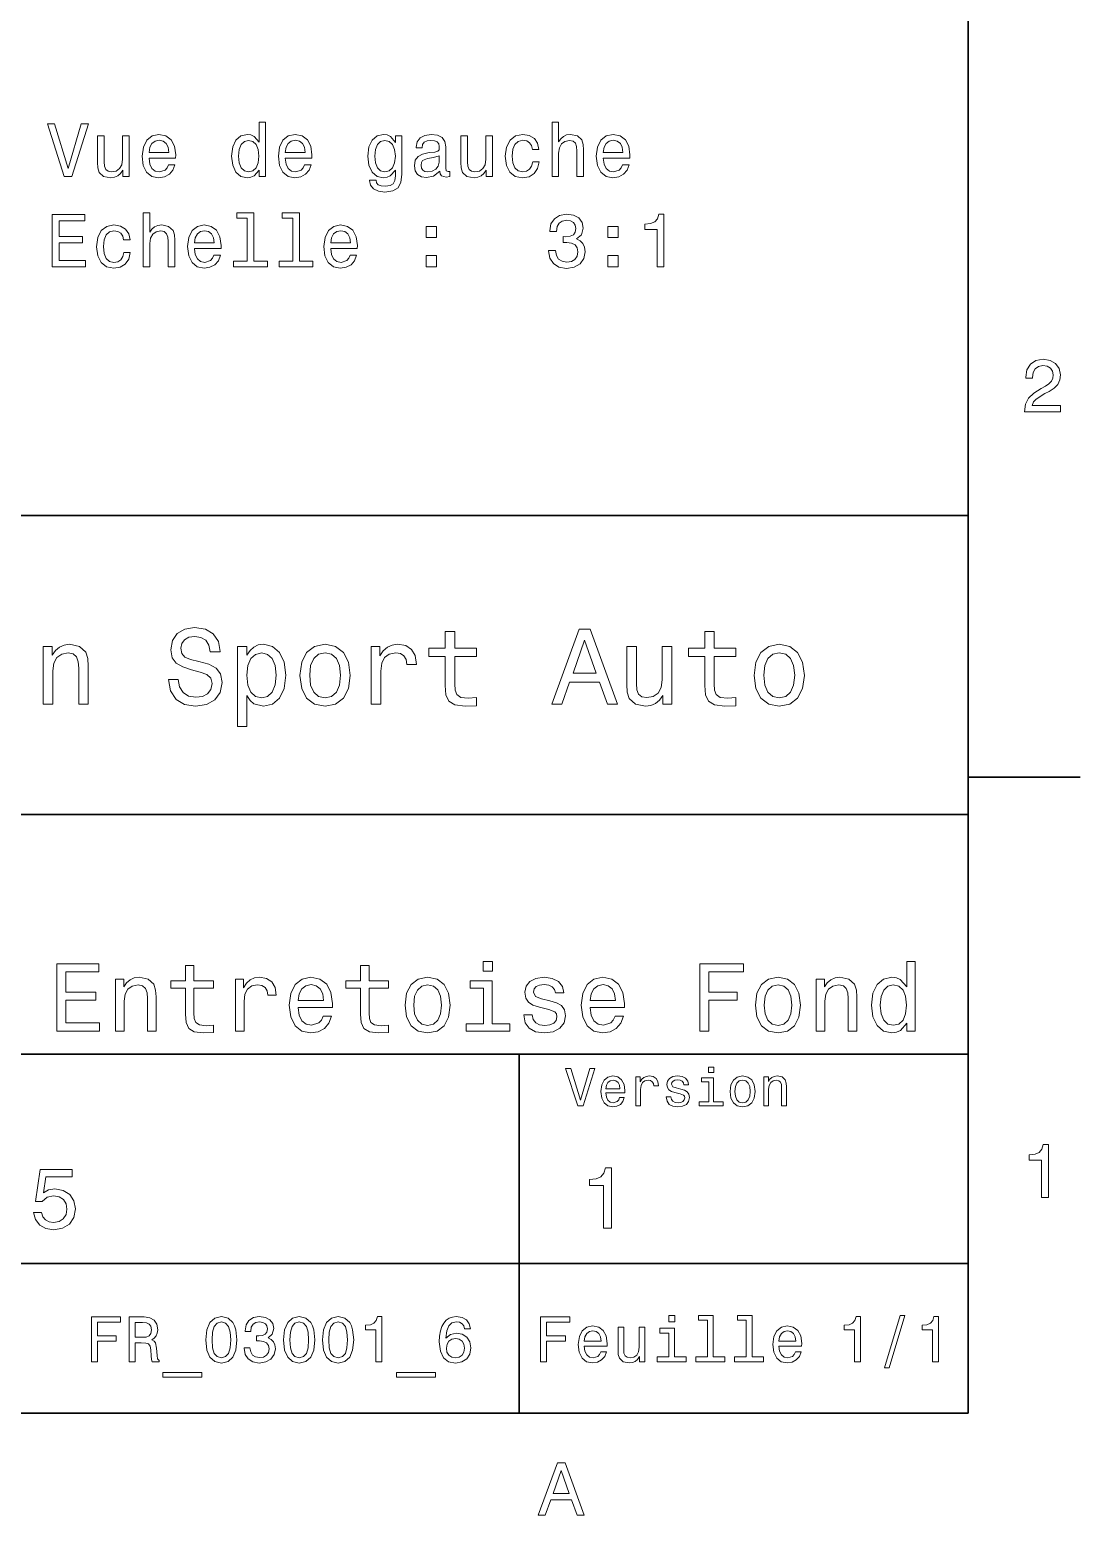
# Model space of a CAD drawing. Extents: x 0 to 297, y 0 to 210.
# Drawn here: x 224.3 to 294.5, y 3.2 to 102.5 of the extents above; entities that cross this region are included whole.
import ezdxf

# ---------------------------------------------------------------- set-up
doc = ezdxf.new("R2010")
doc.units = 0

msp = doc.modelspace()

# ---------------------------------------------------------------- linework, layer by layer
at = {"color": 7, "lineweight": 35}
for p, q in [((287, 10), (287, 200)), ((97, 70), (287, 70)), ((287, 70), (287, 10)), ((162, 50), (287, 50)), ((162, 34), (287, 34)), ((257, 10), (257, 34)), ((162, 20), (287, 20)), ((10, 10), (287, 10)), ((97, 10), (287, 10))]:
    msp.add_line(p, q, dxfattribs=at)
at = {"color": 7, "lineweight": 35, "ltscale": 0.1875}
msp.add_line((287, 52.5), (294.5, 52.5), dxfattribs=at)
at = {"color": 7, "lineweight": 13}
for points in [[(227.712128, 96.168304), (226.834595, 93.187759), (225.93187, 96.168304), (225.452759, 96.168304), (226.582443, 92.663261), (227.086761, 92.663261), (228.191223, 96.168304)], [(230.914566, 95.371475), (230.470764, 95.371475), (230.470764, 93.808075), (230.420334, 93.444962), (230.274078, 93.182716), (230.047134, 93.021332), (229.749588, 92.970901), (229.512558, 93.011246), (229.361252, 93.132278), (229.275528, 93.33905), (229.255356, 93.631561), (229.255356, 95.371475), (228.811554, 95.371475), (228.811554, 93.591217), (228.826675, 93.233147), (228.922501, 92.935593), (229.215012, 92.663261), (229.684021, 92.567444), (229.936188, 92.602745), (230.153046, 92.69352), (230.339645, 92.849861), (230.490936, 93.076805), (230.490936, 92.663261), (230.914566, 92.663261)], [(232.251022, 93.888763), (234.026245, 93.888763), (234.031281, 94.095535), (233.950592, 94.675507), (233.728699, 95.10923), (233.375671, 95.371475), (232.906647, 95.467293), (232.447708, 95.366432), (232.094681, 95.084007), (231.867737, 94.625076), (231.787048, 94.01989), (231.862701, 93.399574), (232.089645, 92.945679), (232.437622, 92.663261), (232.89151, 92.567444), (233.284882, 92.633003), (233.607651, 92.804474), (233.844681, 93.076805), (233.98085, 93.439919), (233.542099, 93.439919), (233.451309, 93.23819), (233.32019, 93.086891), (232.946991, 92.965858), (232.659531, 93.021332), (232.442673, 93.197845), (232.301453, 93.485306), (232.251022, 93.873634)], [(239.599014, 93.081848), (239.599014, 92.663261), (240.042816, 92.663261), (240.042816, 96.284302), (239.60405, 96.284302), (239.60405, 94.957932), (239.266159, 95.341217), (239.059387, 95.431992), (238.822357, 95.467293), (238.393677, 95.366432), (238.060822, 95.084007), (237.843964, 94.630119), (237.768326, 94.01989), (237.843964, 93.40966), (238.060822, 92.950722), (238.393677, 92.663261), (238.822357, 92.567444), (239.059387, 92.602745), (239.271194, 92.69352)], [(241.3591, 93.888763), (243.134308, 93.888763), (243.139359, 94.095535), (243.05867, 94.675507), (242.836761, 95.10923), (242.483734, 95.371475), (242.014709, 95.467293), (241.555786, 95.366432), (241.202759, 95.084007), (240.975815, 94.625076), (240.895126, 94.01989), (240.970764, 93.399574), (241.197708, 92.945679), (241.5457, 92.663261), (241.999588, 92.567444), (242.39296, 92.633003), (242.715729, 92.804474), (242.952759, 93.076805), (243.088928, 93.439919), (242.650162, 93.439919), (242.559387, 93.23819), (242.428253, 93.086891), (242.055069, 92.965858), (241.767593, 93.021332), (241.550735, 93.197845), (241.409531, 93.485306), (241.3591, 93.873634)], [(249.150879, 92.784302), (249.150879, 95.371475), (248.727249, 95.371475), (248.727249, 94.932716), (248.379272, 95.331131), (248.16745, 95.431992), (247.93042, 95.467293), (247.501755, 95.366432), (247.1689, 95.084007), (246.952042, 94.630119), (246.876389, 94.01989), (246.952042, 93.404617), (247.1689, 92.950722), (247.501755, 92.663261), (247.93042, 92.567444), (248.172501, 92.602745), (248.374222, 92.69352), (248.727249, 93.076805), (248.727249, 92.69352), (248.686905, 92.39093), (248.575958, 92.174065), (248.364136, 92.047989), (248.046417, 92.002602), (247.769043, 92.03286), (247.572357, 92.108505), (247.45636, 92.239632), (247.421051, 92.416145), (246.992386, 92.416145), (246.992386, 92.395973), (247.057953, 92.073204), (247.259674, 91.831131), (247.582443, 91.674789), (248.02121, 91.619316), (248.5457, 91.694962), (248.893677, 91.906776), (249.090363, 92.274933)], [(251.687622, 93.016289), (251.687622, 93.00116), (251.712845, 92.829689), (251.788498, 92.708649), (252.106216, 92.612831), (252.353333, 92.653175), (252.353333, 92.996117), (252.247421, 92.980988), (252.106216, 93.046547), (252.080994, 93.248276), (252.080994, 94.650291), (252.020477, 95.008362), (251.843964, 95.260521), (251.536331, 95.411819), (251.102615, 95.467293), (250.678986, 95.406776), (250.366302, 95.235306), (250.169617, 94.968018), (250.10405, 94.61499), (250.10405, 94.584732), (250.502472, 94.584732), (250.537766, 94.796547), (250.648727, 94.947845), (250.830276, 95.03862), (251.087479, 95.073921), (251.334595, 95.048706), (251.511108, 94.973061), (251.61702, 94.841934), (251.652328, 94.660378), (251.632156, 94.448563), (251.551453, 94.342659), (251.349731, 94.292221), (250.971497, 94.251877), (250.537766, 94.161102), (250.230133, 93.999718), (250.048584, 93.747559), (249.993103, 93.374359), (250.043533, 93.041504), (250.199875, 92.794388), (250.452042, 92.638046), (250.800018, 92.582573), (251.269043, 92.688477)], [(255.202759, 95.371475), (254.758957, 95.371475), (254.758957, 93.808075), (254.708527, 93.444962), (254.562271, 93.182716), (254.335327, 93.021332), (254.037766, 92.970901), (253.800735, 93.011246), (253.649445, 93.132278), (253.563705, 93.33905), (253.543533, 93.631561), (253.543533, 95.371475), (253.099731, 95.371475), (253.099731, 93.591217), (253.114868, 93.233147), (253.210678, 92.935593), (253.503189, 92.663261), (253.972214, 92.567444), (254.224365, 92.602745), (254.441223, 92.69352), (254.627823, 92.849861), (254.779129, 93.076805), (254.779129, 92.663261), (255.202759, 92.663261)], [(257.875671, 94.473778), (258.314423, 94.473778), (258.223633, 94.877235), (258.006775, 95.194962), (257.668884, 95.391647), (257.230133, 95.467293), (256.745972, 95.366432), (256.377838, 95.084007), (256.145844, 94.625076), (256.065155, 94.009804), (256.140808, 93.399574), (256.367737, 92.945679), (256.7258, 92.663261), (257.214996, 92.567444), (257.648712, 92.643089), (257.986633, 92.854904), (258.218597, 93.187759), (258.319458, 93.631561), (257.895844, 93.631561), (257.82019, 93.349144), (257.678986, 93.137321), (257.477264, 93.006203), (257.230133, 92.965858), (256.922485, 93.031418), (256.700592, 93.233147), (256.564423, 93.560959), (256.519043, 94.024933), (256.564423, 94.478821), (256.705627, 94.806633), (256.932587, 95.008362), (257.230133, 95.078964), (257.492371, 95.033577), (257.689056, 94.917587), (257.82019, 94.725945)], [(259.18689, 92.663261), (259.630707, 92.663261), (259.630707, 94.226662), (259.676086, 94.584732), (259.822357, 94.846977), (260.049286, 95.008362), (260.351898, 95.068878), (260.593964, 95.018448), (260.74527, 94.882278), (260.820923, 94.655334), (260.84613, 94.352745), (260.84613, 92.663261), (261.289917, 92.663261), (261.289917, 94.44352), (261.269745, 94.80159), (261.178986, 95.099144), (260.881439, 95.371475), (260.41745, 95.467293), (260.165283, 95.431992), (259.948425, 95.336174), (259.766876, 95.184875), (259.630707, 94.978104), (259.630707, 96.284302), (259.18689, 96.284302)], [(262.611267, 93.888763), (264.386475, 93.888763), (264.39151, 94.095535), (264.310822, 94.675507), (264.088928, 95.10923), (263.735901, 95.371475), (263.266876, 95.467293), (262.807953, 95.366432), (262.454926, 95.084007), (262.227966, 94.625076), (262.147278, 94.01989), (262.222931, 93.399574), (262.44986, 92.945679), (262.797852, 92.663261), (263.25174, 92.567444), (263.645111, 92.633003), (263.967896, 92.804474), (264.204926, 93.076805), (264.341095, 93.439919), (263.902313, 93.439919), (263.811554, 93.23819), (263.68042, 93.086891), (263.30722, 92.965858), (263.019745, 93.021332), (262.802887, 93.197845), (262.661682, 93.485306), (262.611267, 93.873634)], [(232.251022, 94.261963), (232.306503, 94.609947), (232.442673, 94.867149), (232.649445, 95.023491), (232.921783, 95.078964), (233.189072, 95.023491), (233.395844, 94.867149), (233.521927, 94.609947), (233.567307, 94.261963)], [(238.897995, 95.068878), (239.190506, 94.998276), (239.412415, 94.80159), (239.543533, 94.473778), (239.593964, 94.01989), (239.543533, 93.560959), (239.412415, 93.233147), (239.190506, 93.031418), (238.897995, 92.965858), (238.620621, 93.031418), (238.408813, 93.233147), (238.267593, 93.566002), (238.222214, 94.01989), (238.267593, 94.468735), (238.408813, 94.796547), (238.620621, 94.998276)], [(241.3591, 94.261963), (241.414566, 94.609947), (241.550735, 94.867149), (241.757507, 95.023491), (242.029846, 95.078964), (242.297134, 95.023491), (242.503906, 94.867149), (242.62999, 94.609947), (242.675385, 94.261963)], [(247.335327, 94.01989), (247.380707, 94.468735), (247.516876, 94.80159), (247.728699, 94.998276), (248.011108, 95.068878), (248.30867, 94.998276), (248.530563, 94.80159), (248.666733, 94.468735), (248.717163, 94.01989), (248.666733, 93.560959), (248.530563, 93.233147), (248.30867, 93.031418), (248.011108, 92.965858), (247.728699, 93.031418), (247.516876, 93.233147), (247.380707, 93.566002)], [(262.611267, 94.261963), (262.666718, 94.609947), (262.802887, 94.867149), (263.009674, 95.023491), (263.282013, 95.078964), (263.549286, 95.023491), (263.756073, 94.867149), (263.882141, 94.609947), (263.927551, 94.261963)], [(251.637192, 93.611389), (251.576675, 93.349144), (251.415298, 93.147408), (251.173218, 93.016289), (250.875671, 92.970901), (250.684021, 92.996117), (250.547852, 93.076805), (250.462128, 93.218018), (250.436905, 93.414703), (250.457077, 93.591217), (250.537766, 93.717293), (250.860535, 93.858505), (251.269043, 93.919022), (251.637192, 94.040062)], [(225.775528, 86.616432), (227.994537, 86.616432), (227.994537, 87.040062), (226.239502, 87.040062), (226.239502, 88.22522), (227.802902, 88.22522), (227.802902, 88.643806), (226.239502, 88.643806), (226.239502, 89.692802), (227.954193, 89.692802), (227.954193, 90.116432), (225.775528, 90.116432)], [(230.551453, 88.426949), (230.990219, 88.426949), (230.899445, 88.830406), (230.682587, 89.148132), (230.344681, 89.344818), (229.90593, 89.420464), (229.421783, 89.319603), (229.053619, 89.037178), (228.82164, 88.578247), (228.740936, 87.962975), (228.816589, 87.352745), (229.043533, 86.898849), (229.401611, 86.616432), (229.890793, 86.520615), (230.324509, 86.59626), (230.662415, 86.808075), (230.894394, 87.14093), (230.99527, 87.584732), (230.57164, 87.584732), (230.495987, 87.302315), (230.354767, 87.090492), (230.153046, 86.959373), (229.90593, 86.919029), (229.598297, 86.984589), (229.376389, 87.186317), (229.240219, 87.51413), (229.194824, 87.978104), (229.240219, 88.431992), (229.381424, 88.759804), (229.608383, 88.961533), (229.90593, 89.032135), (230.168167, 88.986748), (230.364868, 88.870758), (230.495987, 88.679115)], [(231.862701, 86.616432), (232.306503, 86.616432), (232.306503, 88.179832), (232.351898, 88.537903), (232.498138, 88.800148), (232.725098, 88.961533), (233.027679, 89.022049), (233.26976, 88.971619), (233.421051, 88.835449), (233.496704, 88.608505), (233.521927, 88.305916), (233.521927, 86.616432), (233.965729, 86.616432), (233.965729, 88.39669), (233.945557, 88.754761), (233.854767, 89.052315), (233.55722, 89.324646), (233.093246, 89.420464), (232.84108, 89.385162), (232.624222, 89.289345), (232.442673, 89.138046), (232.306503, 88.931274), (232.306503, 90.237473), (231.862701, 90.237473)], [(235.287048, 87.841934), (237.062271, 87.841934), (237.067307, 88.048706), (236.986618, 88.628677), (236.764709, 89.062401), (236.411697, 89.324646), (235.942673, 89.420464), (235.483734, 89.319603), (235.130707, 89.037178), (234.903763, 88.578247), (234.823074, 87.973061), (234.898727, 87.352745), (235.125671, 86.898849), (235.473648, 86.616432), (235.927536, 86.520615), (236.320908, 86.586174), (236.643677, 86.757645), (236.880707, 87.029976), (237.016876, 87.393089), (236.578125, 87.393089), (236.487335, 87.19136), (236.356216, 87.040062), (235.983017, 86.919029), (235.695557, 86.974503), (235.478699, 87.151016), (235.337479, 87.438477), (235.287048, 87.826805)], [(238.817307, 89.864273), (238.817307, 86.989632), (237.90448, 86.989632), (237.90448, 86.616432), (240.1689, 86.616432), (240.1689, 86.989632), (239.261108, 86.989632), (239.261108, 90.237473), (238.121338, 90.237473), (238.121338, 89.864273)], [(241.853333, 89.864273), (241.853333, 86.989632), (240.940506, 86.989632), (240.940506, 86.616432), (243.204926, 86.616432), (243.204926, 86.989632), (242.297134, 86.989632), (242.297134, 90.237473), (241.157364, 90.237473), (241.157364, 89.864273)], [(244.395126, 87.841934), (246.170334, 87.841934), (246.175385, 88.048706), (246.094696, 88.628677), (245.872787, 89.062401), (245.51976, 89.324646), (245.050735, 89.420464), (244.591812, 89.319603), (244.238785, 89.037178), (244.011841, 88.578247), (243.931137, 87.973061), (244.00679, 87.352745), (244.233734, 86.898849), (244.581726, 86.616432), (245.035614, 86.520615), (245.428986, 86.586174), (245.751755, 86.757645), (245.988785, 87.029976), (246.124939, 87.393089), (245.686188, 87.393089), (245.595413, 87.19136), (245.464279, 87.040062), (245.09108, 86.919029), (244.803619, 86.974503), (244.586761, 87.151016), (244.445557, 87.438477), (244.395126, 87.826805)], [(258.959961, 87.715858), (258.959961, 87.68055), (259.040649, 87.196404), (259.277679, 86.83329), (259.650879, 86.601303), (260.145111, 86.515564), (260.669617, 86.601303), (261.062988, 86.823204), (261.315155, 87.176231), (261.405914, 87.630119), (261.36557, 87.927673), (261.254639, 88.169746), (261.073059, 88.356346), (260.830994, 88.492516), (261.158813, 88.764847), (261.274811, 89.198563), (261.199158, 89.591934), (260.9823, 89.889488), (260.629272, 90.076088), (260.145111, 90.141647), (259.691223, 90.060959), (259.343231, 89.839058), (259.116302, 89.486031), (259.040649, 89.017006), (259.040649, 88.981705), (259.489502, 88.981705), (259.529846, 89.304474), (259.66098, 89.536461), (259.872772, 89.677673), (260.170349, 89.728104), (260.432587, 89.687759), (260.624237, 89.581848), (260.740234, 89.410378), (260.785614, 89.178391), (260.740234, 88.931274), (260.619171, 88.764847), (260.407349, 88.663986), (260.119904, 88.63372), (259.923218, 88.638763), (259.923218, 88.240349), (260.170349, 88.250435), (260.488068, 88.205048), (260.725098, 88.084015), (260.866302, 87.887329), (260.916748, 87.630119), (260.861267, 87.337616), (260.714996, 87.120758), (260.483002, 86.984589), (260.175385, 86.939201), (259.857666, 86.989632), (259.625671, 87.14093), (259.479401, 87.383003), (259.42395, 87.715858)], [(266.212128, 86.616432), (266.671051, 86.616432), (266.671051, 90.141647), (266.328125, 90.141647), (266.237335, 89.834015), (266.055786, 89.627243), (265.778412, 89.506203), (265.395111, 89.465858), (265.395111, 89.107788), (266.212128, 89.107788)], [(235.287048, 88.215134), (235.342529, 88.563118), (235.478699, 88.82032), (235.685471, 88.976662), (235.957794, 89.032135), (236.225098, 88.976662), (236.43187, 88.82032), (236.557938, 88.563118), (236.603333, 88.215134)], [(244.395126, 88.215134), (244.450592, 88.563118), (244.586761, 88.82032), (244.793533, 88.976662), (245.065872, 89.032135), (245.33316, 88.976662), (245.539932, 88.82032), (245.666016, 88.563118), (245.711395, 88.215134)], [(250.774811, 88.573204), (251.470764, 88.573204), (251.470764, 89.324646), (250.774811, 89.324646)], [(262.918884, 88.573204), (263.614868, 88.573204), (263.614868, 89.324646), (262.918884, 89.324646)], [(250.774811, 86.616432), (251.470764, 86.616432), (251.470764, 87.367874), (250.774811, 87.367874)], [(262.918884, 86.616432), (263.614868, 86.616432), (263.614868, 87.367874), (262.918884, 87.367874)], [(290.76947, 76.916786), (293.175079, 76.916786), (293.175079, 77.350502), (291.273773, 77.350502), (291.3797, 77.587532), (291.561249, 77.784218), (292.121033, 78.142288), (292.418579, 78.293587), (292.751434, 78.510445), (292.988464, 78.762604), (293.124634, 79.060158), (293.175079, 79.398056), (293.089355, 79.821686), (292.852325, 80.154541), (292.489197, 80.366356), (292.020172, 80.442001), (291.536041, 80.35627), (291.167877, 80.119232), (290.930847, 79.740997), (290.850159, 79.241714), (290.850159, 79.171112), (291.309082, 79.171112), (291.309082, 79.211456), (291.354462, 79.554398), (291.490631, 79.806557), (291.707489, 79.967941), (291.994965, 80.023415), (292.287476, 79.972984), (292.504333, 79.846901), (292.645538, 79.650215), (292.695984, 79.403099), (292.660675, 79.171112), (292.56485, 78.974426), (292.403473, 78.802956), (292.181549, 78.651657), (291.884003, 78.490273), (291.389771, 78.177589), (291.041779, 77.844742), (290.835022, 77.441284), (290.76947, 76.931915)], [(234.20462, 59.030979), (233.548996, 59.030979), (233.693085, 58.267288), (234.053314, 57.70533), (234.608078, 57.366714), (235.357361, 57.244236), (236.099426, 57.359509), (236.654175, 57.67651), (237.007202, 58.17363), (237.136902, 58.82925), (237.028824, 59.420029), (236.726227, 59.801872), (236.236313, 60.054031), (235.580704, 60.241352), (235.018738, 60.378242), (234.651306, 60.536743), (234.442368, 60.767288), (234.377533, 61.127522), (234.442368, 61.451729), (234.629684, 61.696686), (234.917877, 61.862389), (235.314133, 61.920029), (235.71759, 61.84798), (236.034592, 61.653458), (236.24353, 61.32925), (236.344391, 60.889767), (237, 60.889767), (237, 60.904179), (236.884735, 61.581409), (236.546112, 62.085732), (236.01297, 62.402737), (235.292511, 62.510807), (234.644104, 62.402737), (234.139771, 62.100143), (233.815567, 61.631844), (233.700287, 61.026657), (233.793961, 60.486309), (234.067734, 60.118874), (234.5, 59.873917), (235.09079, 59.6866), (235.674362, 59.520893), (236.113831, 59.362389), (236.380402, 59.131844), (236.47406, 58.757202), (236.387619, 58.375359), (236.164276, 58.087173), (235.825653, 57.907059), (235.386169, 57.849422), (234.896255, 57.928673), (234.521622, 58.159222), (234.283875, 58.533859)], [(252.05043, 60.579971), (252.05043, 58.64193), (252.093658, 58.015129), (252.29538, 57.582851), (252.698853, 57.330688), (253.383286, 57.244236), (254.132568, 57.280258), (254.132568, 57.827808), (253.585022, 57.78458), (253.087891, 57.842216), (252.82132, 58.022331), (252.706055, 58.324928), (252.684448, 58.75), (252.684448, 60.579971), (254.132568, 60.579971), (254.132568, 61.120316), (252.684448, 61.120316), (252.684448, 62.251438), (252.05043, 62.251438), (252.05043, 61.120316), (250.955322, 61.120316), (250.955322, 60.579971)], [(259.175781, 57.381123), (259.838623, 57.381123), (260.364563, 58.850864), (262.360229, 58.850864), (262.886169, 57.381123), (263.563416, 57.381123), (261.733429, 62.388329), (260.998566, 62.388329)], [(260.595093, 59.463257), (261.365997, 61.667866), (262.136902, 59.463257)], [(269.399109, 60.579971), (269.399109, 58.64193), (269.442352, 58.015129), (269.644073, 57.582851), (270.047546, 57.330688), (270.731995, 57.244236), (271.481262, 57.280258), (271.481262, 57.827808), (270.933716, 57.78458), (270.436584, 57.842216), (270.170013, 58.022331), (270.054749, 58.324928), (270.033142, 58.75), (270.033142, 60.579971), (271.481262, 60.579971), (271.481262, 61.120316), (270.033142, 61.120316), (270.033142, 62.251438), (269.399109, 62.251438), (269.399109, 61.120316), (268.304016, 61.120316), (268.304016, 60.579971)], [(225.177246, 57.381123), (225.811249, 57.381123), (225.811249, 59.614552), (225.876083, 60.12608), (226.085022, 60.500717), (226.409225, 60.731266), (226.841507, 60.817722), (227.187317, 60.745674), (227.403458, 60.551151), (227.511536, 60.226944), (227.547546, 59.794666), (227.547546, 57.381123), (228.181564, 57.381123), (228.181564, 59.924351), (228.15274, 60.435879), (228.023056, 60.86095), (227.597992, 61.25), (226.935165, 61.386887), (226.567719, 61.336452), (226.257935, 61.199566), (225.991364, 60.969017), (225.782425, 60.659222), (225.782425, 61.25), (225.177246, 61.25)], [(238.786743, 60.652016), (238.786743, 61.25), (238.15274, 61.25), (238.15274, 55.882565), (238.786743, 55.882565), (238.786743, 57.971901), (239.010101, 57.633286), (239.262253, 57.409943), (239.896271, 57.244236), (240.50145, 57.381123), (240.976959, 57.791786), (241.286743, 58.440201), (241.402023, 59.319164), (241.286743, 60.190922), (240.976959, 60.839336), (240.50145, 61.242794), (239.896271, 61.386887), (239.550446, 61.343658), (239.255051, 61.206772), (239.002899, 60.976223)], [(239.788193, 57.8134), (239.363129, 57.907059), (239.053314, 58.195244), (238.858795, 58.663544), (238.793945, 59.319164), (238.858795, 59.967579), (239.053314, 60.435879), (239.363129, 60.716858), (239.788193, 60.817722), (240.177246, 60.716858), (240.48703, 60.428673), (240.681564, 59.960373), (240.753601, 59.319164), (240.681564, 58.67075), (240.48703, 58.195244), (240.177246, 57.907059)], [(242.338623, 59.311958), (242.453888, 58.432995), (242.785309, 57.78458), (243.311249, 57.381123), (244.017303, 57.244236), (244.716141, 57.381123), (245.242081, 57.777374), (245.573486, 58.425793), (245.695969, 59.311958), (245.573486, 60.190922), (245.242081, 60.846542), (244.716141, 61.242794), (244.017303, 61.386887), (243.311249, 61.242794), (242.785309, 60.839336), (242.453888, 60.190922)], [(242.98703, 59.319164), (243.05188, 59.967579), (243.253601, 60.435879), (243.57782, 60.72406), (244.017303, 60.824928), (244.449585, 60.72406), (244.773773, 60.443081), (244.97551, 59.967579), (245.047546, 59.319164), (244.97551, 58.663544), (244.773773, 58.188038), (244.449585, 57.899853), (244.017303, 57.806194), (243.57782, 57.899853), (243.253601, 58.188038), (243.05188, 58.663544)], [(247.100861, 57.381123), (247.734863, 57.381123), (247.734863, 59.592937), (247.799713, 60.12608), (247.994232, 60.507923), (248.311249, 60.738472), (248.736313, 60.817722), (249.053314, 60.767288), (249.291077, 60.623199), (249.435165, 60.378242), (249.485596, 60.046829), (250.126801, 60.046829), (250.040344, 60.630402), (249.802597, 61.048271), (249.406342, 61.30043), (248.865997, 61.386887), (248.498566, 61.32925), (248.181549, 61.185158), (247.900574, 60.940201), (247.677246, 60.608788), (247.677246, 61.25), (247.100861, 61.25)], [(267.194519, 61.25), (266.560516, 61.25), (266.560516, 59.016571), (266.488464, 58.497837), (266.279541, 58.123196), (265.955322, 57.892651), (265.530243, 57.820602), (265.19165, 57.878242), (264.975494, 58.051151), (264.853027, 58.346542), (264.824219, 58.764408), (264.824219, 61.25), (264.190186, 61.25), (264.190186, 58.706772), (264.211792, 58.195244), (264.348694, 57.770172), (264.766571, 57.381123), (265.436584, 57.244236), (265.796814, 57.294666), (266.106628, 57.424351), (266.373199, 57.647694), (266.589325, 57.971901), (266.589325, 57.381123), (267.194519, 57.381123)], [(272.698853, 59.311958), (272.814117, 58.432995), (273.145508, 57.78458), (273.671448, 57.381123), (274.377502, 57.244236), (275.076355, 57.381123), (275.602295, 57.777374), (275.933716, 58.425793), (276.056183, 59.311958), (275.933716, 60.190922), (275.602295, 60.846542), (275.076355, 61.242794), (274.377502, 61.386887), (273.671448, 61.242794), (273.145508, 60.839336), (272.814117, 60.190922)], [(273.34726, 59.319164), (273.412109, 59.967579), (273.613831, 60.435879), (273.938019, 60.72406), (274.377502, 60.824928), (274.809784, 60.72406), (275.134003, 60.443081), (275.335724, 59.967579), (275.407776, 59.319164), (275.335724, 58.663544), (275.134003, 58.188038), (274.809784, 57.899853), (274.377502, 57.806194), (273.938019, 57.899853), (273.613831, 58.188038), (273.412109, 58.663544)], [(226.090057, 35.530258), (228.943085, 35.530258), (228.943085, 36.074928), (226.6866, 36.074928), (226.6866, 37.598701), (228.696686, 37.598701), (228.696686, 38.136887), (226.6866, 38.136887), (226.6866, 39.485588), (228.891205, 39.485588), (228.891205, 40.030258), (226.090057, 40.030258)], [(234.681564, 38.409222), (234.681564, 36.664986), (234.720459, 36.100864), (234.902023, 35.711815), (235.265137, 35.484871), (235.881134, 35.407059), (236.555481, 35.43948), (236.555481, 35.932274), (236.062683, 35.893372), (235.61528, 35.945244), (235.375366, 36.107349), (235.271622, 36.379681), (235.252167, 36.762245), (235.252167, 38.409222), (236.555481, 38.409222), (236.555481, 38.895531), (235.252167, 38.895531), (235.252167, 39.913544), (234.681564, 39.913544), (234.681564, 38.895531), (233.695969, 38.895531), (233.695969, 38.409222)], [(246.391937, 38.409222), (246.391937, 36.664986), (246.430847, 36.100864), (246.612396, 35.711815), (246.97551, 35.484871), (247.591507, 35.407059), (248.265854, 35.43948), (248.265854, 35.932274), (247.773056, 35.893372), (247.325653, 35.945244), (247.085739, 36.107349), (246.981995, 36.379681), (246.96254, 36.762245), (246.96254, 38.409222), (248.265854, 38.409222), (248.265854, 38.895531), (246.96254, 38.895531), (246.96254, 39.913544), (246.391937, 39.913544), (246.391937, 38.895531), (245.406342, 38.895531), (245.406342, 38.409222)], [(255.197418, 40.185879), (254.594391, 40.185879), (254.594391, 39.537464), (255.197418, 39.537464)], [(269.060516, 35.530258), (269.663544, 35.530258), (269.663544, 37.598701), (271.556915, 37.598701), (271.556915, 38.136887), (269.663544, 38.136887), (269.663544, 39.485588), (271.991364, 39.485588), (271.991364, 40.030258), (269.060516, 40.030258)], [(282.897705, 36.068443), (282.897705, 35.530258), (283.468292, 35.530258), (283.468292, 40.185879), (282.904175, 40.185879), (282.904175, 38.480545), (282.469727, 38.973343), (282.203888, 39.090057), (281.899139, 39.135445), (281.347992, 39.005764), (280.920044, 38.642651), (280.641205, 38.059078), (280.543945, 37.274494), (280.641205, 36.489914), (280.920044, 35.899857), (281.347992, 35.530258), (281.899139, 35.407059), (282.203888, 35.45245), (282.476227, 35.569164)], [(230.01297, 35.530258), (230.583572, 35.530258), (230.583572, 37.540344), (230.641937, 38.000721), (230.829971, 38.337894), (231.121765, 38.545387), (231.510803, 38.623199), (231.822052, 38.558357), (232.016571, 38.383286), (232.113831, 38.091499), (232.146255, 37.70245), (232.146255, 35.530258), (232.716858, 35.530258), (232.716858, 37.819164), (232.690918, 38.279537), (232.574219, 38.662102), (232.19165, 39.012245), (231.595093, 39.135445), (231.264404, 39.090057), (230.985596, 38.966858), (230.745682, 38.759365), (230.557648, 38.480545), (230.557648, 39.012245), (230.01297, 39.012245)], [(238.033875, 35.530258), (238.604462, 35.530258), (238.604462, 37.520893), (238.662827, 38.000721), (238.837906, 38.344379), (239.123199, 38.551872), (239.505768, 38.623199), (239.791077, 38.577808), (240.005051, 38.448124), (240.134735, 38.227665), (240.180115, 37.929394), (240.757202, 37.929394), (240.679398, 38.454609), (240.465424, 38.830692), (240.108795, 39.057636), (239.622482, 39.135445), (239.291794, 39.083572), (239.0065, 38.953888), (238.753601, 38.733429), (238.552597, 38.435158), (238.552597, 39.012245), (238.033875, 39.012245)], [(242.222626, 37.105907), (244.505051, 37.105907), (244.511536, 37.371758), (244.407776, 38.117435), (244.122482, 38.675072), (243.668594, 39.012245), (243.065567, 39.135445), (242.47551, 39.005764), (242.021622, 38.642651), (241.729828, 38.052593), (241.626083, 37.274494), (241.723358, 36.476944), (242.015137, 35.893372), (242.46254, 35.530258), (243.046112, 35.407059), (243.55188, 35.491352), (243.966858, 35.711815), (244.271622, 36.061958), (244.446686, 36.528816), (243.882568, 36.528816), (243.765854, 36.269451), (243.59726, 36.074928), (243.117432, 35.919308), (242.747833, 35.990631), (242.469025, 36.217579), (242.287476, 36.587173), (242.222626, 37.086452)], [(249.361679, 37.268009), (249.465424, 36.476944), (249.763702, 35.893372), (250.23703, 35.530258), (250.872482, 35.407059), (251.501434, 35.530258), (251.974792, 35.886887), (252.273056, 36.470459), (252.383301, 37.268009), (252.273056, 38.059078), (251.974792, 38.649136), (251.501434, 39.005764), (250.872482, 39.135445), (250.23703, 39.005764), (249.763702, 38.642651), (249.465424, 38.059078)], [(255.177948, 36.010086), (255.177948, 38.895531), (253.71254, 38.895531), (253.71254, 38.409222), (254.607361, 38.409222), (254.607361, 36.010086), (253.440216, 36.010086), (253.440216, 35.530258), (256.358063, 35.530258), (256.358063, 36.010086)], [(259.042511, 37.559795), (258.491364, 37.68948), (258.082855, 37.838615), (257.946686, 38.143372), (257.985596, 38.357346), (258.121765, 38.512966), (258.342224, 38.610229), (258.659943, 38.649136), (258.964691, 38.610229), (259.20462, 38.493515), (259.360229, 38.318443), (259.425079, 38.085014), (259.982727, 38.085014), (259.982727, 38.09798), (259.885437, 38.519451), (259.619598, 38.850143), (259.20462, 39.057636), (258.659943, 39.135445), (258.108795, 39.057636), (257.706787, 38.843658), (257.453888, 38.525936), (257.376099, 38.123917), (257.434448, 37.734871), (257.615997, 37.462536), (257.914276, 37.268009), (258.348694, 37.131844), (258.984161, 36.976223), (259.373199, 36.814121), (259.476959, 36.684437), (259.515869, 36.489914), (259.457489, 36.25), (259.30188, 36.068443), (259.049011, 35.951729), (258.711823, 35.912823), (258.355194, 35.951729), (258.095825, 36.087894), (257.920746, 36.308357), (257.849426, 36.61311), (257.298279, 36.61311), (257.389038, 36.094379), (257.654907, 35.7183), (258.076355, 35.491352), (258.659943, 35.407059), (259.26947, 35.491352), (259.716858, 35.7183), (259.989197, 36.081409), (260.086456, 36.554752), (260.015137, 36.963257), (259.814117, 37.242073), (259.483429, 37.42363)], [(261.739929, 37.105907), (264.022339, 37.105907), (264.028809, 37.371758), (263.925079, 38.117435), (263.639771, 38.675072), (263.185883, 39.012245), (262.582855, 39.135445), (261.992798, 39.005764), (261.53891, 38.642651), (261.247131, 38.052593), (261.143372, 37.274494), (261.240631, 36.476944), (261.53241, 35.893372), (261.979828, 35.530258), (262.563416, 35.407059), (263.069153, 35.491352), (263.484161, 35.711815), (263.78891, 36.061958), (263.963989, 36.528816), (263.399841, 36.528816), (263.283142, 36.269451), (263.114563, 36.074928), (262.634735, 35.919308), (262.265137, 35.990631), (261.986328, 36.217579), (261.804749, 36.587173), (261.739929, 37.086452)], [(272.78241, 37.268009), (272.886169, 36.476944), (273.184448, 35.893372), (273.657776, 35.530258), (274.293213, 35.407059), (274.92218, 35.530258), (275.395538, 35.886887), (275.693787, 36.470459), (275.804047, 37.268009), (275.693787, 38.059078), (275.395538, 38.649136), (274.92218, 39.005764), (274.293213, 39.135445), (273.657776, 39.005764), (273.184448, 38.642651), (272.886169, 38.059078)], [(276.854462, 35.530258), (277.425079, 35.530258), (277.425079, 37.540344), (277.483429, 38.000721), (277.671478, 38.337894), (277.963257, 38.545387), (278.352295, 38.623199), (278.663544, 38.558357), (278.858063, 38.383286), (278.955322, 38.091499), (278.987762, 37.70245), (278.987762, 35.530258), (279.55835, 35.530258), (279.55835, 37.819164), (279.53241, 38.279537), (279.41571, 38.662102), (279.033142, 39.012245), (278.436584, 39.135445), (278.105896, 39.090057), (277.827087, 38.966858), (277.587158, 38.759365), (277.399139, 38.480545), (277.399139, 39.012245), (276.854462, 39.012245)], [(242.222626, 37.585735), (242.293945, 38.033138), (242.469025, 38.363831), (242.734879, 38.564842), (243.085022, 38.636166), (243.42868, 38.564842), (243.694519, 38.363831), (243.856628, 38.033138), (243.914993, 37.585735)], [(249.945251, 37.274494), (250.003601, 37.858067), (250.185165, 38.279537), (250.476959, 38.538902), (250.872482, 38.629681), (251.261536, 38.538902), (251.553314, 38.286022), (251.734863, 37.858067), (251.799713, 37.274494), (251.734863, 36.684437), (251.553314, 36.256481), (251.261536, 35.997116), (250.872482, 35.912823), (250.476959, 35.997116), (250.185165, 36.256481), (250.003601, 36.684437)], [(261.739929, 37.585735), (261.811249, 38.033138), (261.986328, 38.363831), (262.252167, 38.564842), (262.602295, 38.636166), (262.945984, 38.564842), (263.211823, 38.363831), (263.373932, 38.033138), (263.432281, 37.585735)], [(273.365997, 37.274494), (273.424347, 37.858067), (273.605896, 38.279537), (273.897705, 38.538902), (274.293213, 38.629681), (274.682281, 38.538902), (274.97406, 38.286022), (275.155609, 37.858067), (275.220459, 37.274494), (275.155609, 36.684437), (274.97406, 36.256481), (274.682281, 35.997116), (274.293213, 35.912823), (273.897705, 35.997116), (273.605896, 36.256481), (273.424347, 36.684437)], [(281.996399, 38.623199), (282.372467, 38.532421), (282.657776, 38.279537), (282.826355, 37.858067), (282.891205, 37.274494), (282.826355, 36.684437), (282.657776, 36.262966), (282.372467, 36.003601), (281.996399, 35.919308), (281.639771, 36.003601), (281.367432, 36.262966), (281.185883, 36.690922), (281.127502, 37.274494), (281.185883, 37.851585), (281.367432, 38.273052), (281.639771, 38.532421)], [(261.71109, 33.03458), (261.08429, 30.905619), (260.439484, 33.03458), (260.09726, 33.03458), (260.904175, 30.530979), (261.264404, 30.530979), (262.053314, 33.03458)], [(269.992798, 33.117435), (269.657776, 33.117435), (269.657776, 32.757202), (269.992798, 32.757202)], [(262.784576, 31.40634), (264.052582, 31.40634), (264.056183, 31.554033), (263.998566, 31.9683), (263.840057, 32.278099), (263.587891, 32.465416), (263.252869, 32.533859), (262.925079, 32.461815), (262.672913, 32.260086), (262.510803, 31.932276), (262.453156, 31.5), (262.507202, 31.056915), (262.669312, 30.732708), (262.917877, 30.530979), (263.242065, 30.462536), (263.523041, 30.509365), (263.753601, 30.631844), (263.922913, 30.826368), (264.020172, 31.085733), (263.706787, 31.085733), (263.641937, 30.941643), (263.548279, 30.833572), (263.281708, 30.747118), (263.076355, 30.786743), (262.921478, 30.912823), (262.820618, 31.118155), (262.784576, 31.395533)], [(262.784576, 31.672911), (262.824219, 31.921469), (262.921478, 32.105186), (263.069153, 32.216858), (263.263702, 32.256485), (263.45462, 32.216858), (263.602295, 32.105186), (263.692352, 31.921469), (263.724792, 31.672911)], [(264.794678, 30.530979), (265.111664, 30.530979), (265.111664, 31.636887), (265.144104, 31.903458), (265.241364, 32.094379), (265.399841, 32.209652), (265.612396, 32.249279), (265.770905, 32.224064), (265.889771, 32.152016), (265.961823, 32.029537), (265.98703, 31.863832), (266.307648, 31.863832), (266.264404, 32.155621), (266.145538, 32.364552), (265.947418, 32.490635), (265.677246, 32.533859), (265.49353, 32.505043), (265.335022, 32.432995), (265.194519, 32.310516), (265.082855, 32.144814), (265.082855, 32.465416), (264.794678, 32.465416)], [(267.791779, 31.658501), (267.485596, 31.730547), (267.258636, 31.8134), (267.182983, 31.982708), (267.20462, 32.101585), (267.280273, 32.188038), (267.40274, 32.242073), (267.579254, 32.263687), (267.748566, 32.242073), (267.881836, 32.177231), (267.968292, 32.079971), (268.004333, 31.950287), (268.314117, 31.950287), (268.314117, 31.957493), (268.260101, 32.191643), (268.112396, 32.375359), (267.881836, 32.490635), (267.579254, 32.533859), (267.273041, 32.490635), (267.049713, 32.371758), (266.90921, 32.195244), (266.865997, 31.971901), (266.898407, 31.755764), (266.999268, 31.604465), (267.164978, 31.496397), (267.406342, 31.420748), (267.759369, 31.334293), (267.975494, 31.244236), (268.033142, 31.17219), (268.054749, 31.064121), (268.022339, 30.930836), (267.935883, 30.829971), (267.79538, 30.765129), (267.608063, 30.743515), (267.409943, 30.765129), (267.265839, 30.840778), (267.168579, 30.963255), (267.128967, 31.132565), (266.822754, 31.132565), (266.873199, 30.844379), (267.020905, 30.635447), (267.255035, 30.509365), (267.579254, 30.462536), (267.917877, 30.509365), (268.166412, 30.635447), (268.317719, 30.837175), (268.371765, 31.100143), (268.332123, 31.327089), (268.220459, 31.481987), (268.036743, 31.582851)], [(269.981995, 30.79755), (269.981995, 32.400574), (269.167877, 32.400574), (269.167877, 32.130402), (269.664978, 32.130402), (269.664978, 30.79755), (269.016571, 30.79755), (269.016571, 30.530979), (270.637604, 30.530979), (270.637604, 30.79755)], [(271.087891, 31.496397), (271.145538, 31.056915), (271.311249, 30.732708), (271.574219, 30.530979), (271.927246, 30.462536), (272.276672, 30.530979), (272.539612, 30.729107), (272.705322, 31.053314), (272.766571, 31.496397), (272.705322, 31.935879), (272.539612, 32.263687), (272.276672, 32.461815), (271.927246, 32.533859), (271.574219, 32.461815), (271.311249, 32.260086), (271.145538, 31.935879)], [(271.412109, 31.5), (271.444519, 31.824207), (271.54538, 32.058357), (271.707489, 32.20245), (271.927246, 32.25288), (272.143372, 32.20245), (272.305481, 32.061958), (272.406342, 31.824207), (272.442352, 31.5), (272.406342, 31.17219), (272.305481, 30.934437), (272.143372, 30.790344), (271.927246, 30.743515), (271.707489, 30.790344), (271.54538, 30.934437), (271.444519, 31.17219)], [(273.350159, 30.530979), (273.667145, 30.530979), (273.667145, 31.647694), (273.699554, 31.903458), (273.804047, 32.090778), (273.966125, 32.206051), (274.182281, 32.249279), (274.355194, 32.213257), (274.463257, 32.115993), (274.517303, 31.95389), (274.535309, 31.737751), (274.535309, 30.530979), (274.852295, 30.530979), (274.852295, 31.802593), (274.837891, 32.058357), (274.773041, 32.270893), (274.560516, 32.465416), (274.229095, 32.533859), (274.04538, 32.508644), (273.890503, 32.440201), (273.757202, 32.324928), (273.65274, 32.170029), (273.65274, 32.465416), (273.350159, 32.465416)], [(291.909241, 24.416786), (292.368164, 24.416786), (292.368164, 27.942001), (292.025208, 27.942001), (291.934448, 27.634365), (291.752899, 27.427593), (291.475525, 27.306557), (291.092224, 27.266211), (291.092224, 26.90814), (291.909241, 26.90814)], [(224.533142, 23.40346), (224.659943, 22.930836), (224.942352, 22.56196), (225.357346, 22.331413), (225.887604, 22.244957), (226.469742, 22.348703), (226.925064, 22.631124), (227.213257, 23.080692), (227.322769, 23.657061), (227.224777, 24.193085), (226.94812, 24.613834), (226.515839, 24.884727), (225.956772, 24.98271), (225.52449, 24.913546), (225.190201, 24.723343), (225.351578, 25.801153), (227.103745, 25.801153), (227.103745, 26.273777), (224.965424, 26.273777), (224.648407, 24.152739), (225.109512, 24.152739), (225.443802, 24.423632), (225.870316, 24.521614), (226.239197, 24.458214), (226.521606, 24.273777), (226.700287, 23.991356), (226.763687, 23.628242), (226.700287, 23.265131), (226.515839, 22.98271), (226.233429, 22.804035), (225.870316, 22.740635), (225.564835, 22.780981), (225.328522, 22.913546), (225.155609, 23.121038), (225.069153, 23.40346)], [(262.631134, 22.360231), (263.155609, 22.360231), (263.155609, 26.38905), (262.763702, 26.38905), (262.659943, 26.037464), (262.452454, 25.801153), (262.135437, 25.662825), (261.697418, 25.616714), (261.697418, 25.207493), (262.631134, 25.207493)], [(228.391922, 13.428675), (228.793945, 13.428675), (228.793945, 14.807637), (230.056198, 14.807637), (230.056198, 15.166427), (228.793945, 15.166427), (228.793945, 16.065563), (230.345825, 16.065563), (230.345825, 16.428675), (228.391922, 16.428675)], [(230.916428, 13.428675), (231.318436, 13.428675), (231.318436, 14.695246), (231.729111, 14.695246), (232.031693, 14.682277), (232.221893, 14.621758), (232.325653, 14.479107), (232.368881, 14.224064), (232.390488, 13.835014), (232.416428, 13.579971), (232.468292, 13.428675), (232.922195, 13.428675), (232.922195, 13.510807), (232.822769, 13.631845), (232.788177, 13.856628), (232.757919, 14.340778), (232.684433, 14.699568), (232.585007, 14.81196), (232.429398, 14.894093), (232.60231, 15.002162), (232.723343, 15.153459), (232.801147, 15.34366), (232.827087, 15.572767), (232.766571, 15.93588), (232.593658, 16.208214), (232.30835, 16.372478), (231.919312, 16.428675), (230.916428, 16.428675)], [(231.806915, 16.061239), (232.070602, 16.035303), (232.256485, 15.953171), (232.373199, 15.801874), (232.412109, 15.564121), (232.368881, 15.313401), (232.252167, 15.162104), (232.053314, 15.084294), (231.780975, 15.06268), (231.318436, 15.06268), (231.318436, 16.061239)], [(236.043228, 14.894093), (236.108063, 14.215418), (236.311234, 13.731268), (236.635452, 13.43732), (237.085022, 13.342219), (237.530258, 13.43732), (237.854462, 13.731268), (238.053314, 14.215418), (238.122482, 14.894093), (238.053314, 15.568444), (237.971176, 15.836456), (237.854462, 16.056917), (237.530258, 16.350864), (237.085022, 16.450289), (236.635452, 16.350864), (236.311234, 16.052593), (236.108063, 15.568444)], [(236.458206, 14.894093), (236.492798, 15.417148), (236.600861, 15.793228), (236.795395, 16.013689), (237.085022, 16.091499), (237.370316, 16.013689), (237.564835, 15.793228), (237.672913, 15.417148), (237.707489, 14.894093), (237.672913, 14.366715), (237.564835, 13.990634), (237.370316, 13.770173), (237.085022, 13.696686), (236.795395, 13.770173), (236.600861, 13.990634), (236.492798, 14.366715)], [(238.597977, 14.371037), (238.597977, 14.340778), (238.667145, 13.925793), (238.870316, 13.614553), (239.190201, 13.415707), (239.613831, 13.342219), (240.0634, 13.415707), (240.400574, 13.605908), (240.616714, 13.908502), (240.694519, 14.297551), (240.659943, 14.552594), (240.564835, 14.760087), (240.409225, 14.92003), (240.201721, 15.036744), (240.482712, 15.270173), (240.582138, 15.641932), (240.517288, 15.979107), (240.331406, 16.23415), (240.028824, 16.394093), (239.613831, 16.450289), (239.224777, 16.381124), (238.926514, 16.190922), (238.731995, 15.888329), (238.667145, 15.486312), (238.667145, 15.456053), (239.05188, 15.456053), (239.086456, 15.73271), (239.198853, 15.931557), (239.380402, 16.052593), (239.635452, 16.095821), (239.860229, 16.061239), (240.02449, 15.970462), (240.123917, 15.823487), (240.162827, 15.62464), (240.123917, 15.412825), (240.020172, 15.270173), (239.838623, 15.183718), (239.592224, 15.157782), (239.42363, 15.162104), (239.42363, 14.820605), (239.635452, 14.829251), (239.907776, 14.790346), (240.110947, 14.6866), (240.231995, 14.518012), (240.275223, 14.297551), (240.227661, 14.04683), (240.10231, 13.860951), (239.903458, 13.744237), (239.639771, 13.705332), (239.367432, 13.748559), (239.168594, 13.878242), (239.043228, 14.085735), (238.995682, 14.371037)], [(241.247833, 14.894093), (241.312683, 14.215418), (241.515854, 13.731268), (241.840057, 13.43732), (242.289627, 13.342219), (242.734863, 13.43732), (243.059082, 13.731268), (243.257919, 14.215418), (243.327087, 14.894093), (243.257919, 15.568444), (243.175797, 15.836456), (243.059082, 16.056917), (242.734863, 16.350864), (242.289627, 16.450289), (241.840057, 16.350864), (241.515854, 16.052593), (241.312683, 15.568444)], [(241.662827, 14.894093), (241.697403, 15.417148), (241.805481, 15.793228), (242, 16.013689), (242.289627, 16.091499), (242.574921, 16.013689), (242.769455, 15.793228), (242.877518, 15.417148), (242.912109, 14.894093), (242.877518, 14.366715), (242.769455, 13.990634), (242.574921, 13.770173), (242.289627, 13.696686), (242, 13.770173), (241.805481, 13.990634), (241.697403, 14.366715)], [(243.850143, 14.894093), (243.914978, 14.215418), (244.118149, 13.731268), (244.442368, 13.43732), (244.891937, 13.342219), (245.337173, 13.43732), (245.661377, 13.731268), (245.860229, 14.215418), (245.929398, 14.894093), (245.860229, 15.568444), (245.778091, 15.836456), (245.661377, 16.056917), (245.337173, 16.350864), (244.891937, 16.450289), (244.442368, 16.350864), (244.118149, 16.052593), (243.914978, 15.568444)], [(244.265137, 14.894093), (244.299713, 15.417148), (244.407776, 15.793228), (244.60231, 16.013689), (244.891937, 16.091499), (245.177231, 16.013689), (245.371765, 15.793228), (245.479828, 15.417148), (245.514404, 14.894093), (245.479828, 14.366715), (245.371765, 13.990634), (245.177231, 13.770173), (244.891937, 13.696686), (244.60231, 13.770173), (244.407776, 13.990634), (244.299713, 14.366715)], [(247.416428, 13.428675), (247.809799, 13.428675), (247.809799, 16.450289), (247.515854, 16.450289), (247.438034, 16.1866), (247.282425, 16.009367), (247.044662, 15.905621), (246.716141, 15.871038), (246.716141, 15.564121), (247.416428, 15.564121)], [(253.736313, 15.620317), (253.654175, 15.970462), (253.463974, 16.229828), (253.170029, 16.394093), (252.789627, 16.450289), (252.534576, 16.420029), (252.314117, 16.337896), (252.119598, 16.203892), (251.955338, 16.013689), (251.825653, 15.775937), (251.730545, 15.486312), (251.670029, 15.144814), (251.65274, 14.760087), (251.721909, 14.146254), (251.933716, 13.701009), (252.275223, 13.432998), (252.742081, 13.342219), (253.161377, 13.42003), (253.481262, 13.623199), (253.688766, 13.943084), (253.762253, 14.349424), (253.688766, 14.760087), (253.489914, 15.075649), (253.182999, 15.274496), (252.802597, 15.34366), (252.391937, 15.257205), (252.085022, 15.010807), (252.149857, 15.486312), (252.288177, 15.82781), (252.5, 16.030981), (252.793945, 16.100145), (253.010086, 16.065563), (253.174347, 15.974785), (253.282425, 15.823487), (253.338623, 15.620317)], [(258.414978, 13.428675), (258.817017, 13.428675), (258.817017, 14.807637), (260.079254, 14.807637), (260.079254, 15.166427), (258.817017, 15.166427), (258.817017, 16.065563), (260.368866, 16.065563), (260.368866, 16.428675), (258.414978, 16.428675)], [(267.389038, 16.532421), (266.98703, 16.532421), (266.98703, 16.100145), (267.389038, 16.100145)], [(269.572052, 16.212536), (269.572052, 13.748559), (268.789612, 13.748559), (268.789612, 13.428675), (270.73056, 13.428675), (270.73056, 13.748559), (269.952454, 13.748559), (269.952454, 16.532421), (268.975494, 16.532421), (268.975494, 16.212536)], [(272.174347, 16.212536), (272.174347, 13.748559), (271.391937, 13.748559), (271.391937, 13.428675), (273.332855, 13.428675), (273.332855, 13.748559), (272.554749, 13.748559), (272.554749, 16.532421), (271.57782, 16.532421), (271.57782, 16.212536)], [(279.416443, 13.428675), (279.809814, 13.428675), (279.809814, 16.450289), (279.515839, 16.450289), (279.438049, 16.1866), (279.28241, 16.009367), (279.044678, 15.905621), (278.716125, 15.871038), (278.716125, 15.564121), (279.416443, 15.564121)], [(281.42218, 13.026657), (281.720459, 13.026657), (282.766571, 16.510807), (282.463989, 16.510807)], [(284.621033, 13.428675), (285.014404, 13.428675), (285.014404, 16.450289), (284.720459, 16.450289), (284.642639, 16.1866), (284.48703, 16.009367), (284.249268, 15.905621), (283.920746, 15.871038), (283.920746, 15.564121), (284.621033, 15.564121)], [(253.342941, 14.345101), (253.295395, 14.072767), (253.174347, 13.865274), (252.979828, 13.726946), (252.737747, 13.683718), (252.482712, 13.726946), (252.288177, 13.860951), (252.162827, 14.068444), (252.123917, 14.340778), (252.167145, 14.60879), (252.288177, 14.81196), (252.48703, 14.941643), (252.755051, 14.989194), (252.98848, 14.941643), (253.174347, 14.816283), (253.295395, 14.613112)], [(261.341492, 14.479107), (262.863098, 14.479107), (262.867432, 14.656341), (262.798279, 15.153459), (262.608063, 15.525217), (262.305481, 15.75), (261.903473, 15.832133), (261.510101, 15.745678), (261.207489, 15.503603), (261.01297, 15.110231), (260.943817, 14.591499), (261.008636, 14.059798), (261.203156, 13.67075), (261.501434, 13.428675), (261.890503, 13.346542), (262.227661, 13.402739), (262.504333, 13.549712), (262.707489, 13.783141), (262.824219, 14.09438), (262.44812, 14.09438), (262.370331, 13.92147), (262.257935, 13.791787), (261.938049, 13.688041), (261.69165, 13.735591), (261.505768, 13.886888), (261.384735, 14.133286), (261.341492, 14.466139)], [(261.341492, 14.798992), (261.389038, 15.097262), (261.505768, 15.317724), (261.682983, 15.45173), (261.916412, 15.49928), (262.145538, 15.45173), (262.322754, 15.317724), (262.430847, 15.097262), (262.469727, 14.798992)], [(265.400574, 15.75), (265.020172, 15.75), (265.020172, 14.409943), (264.976959, 14.098703), (264.851593, 13.873919), (264.657074, 13.735591), (264.402008, 13.692364), (264.198853, 13.726946), (264.069153, 13.830692), (263.995667, 14.007925), (263.978394, 14.258646), (263.978394, 15.75), (263.597992, 15.75), (263.597992, 14.224064), (263.610962, 13.917148), (263.693085, 13.662104), (263.943817, 13.428675), (264.345825, 13.346542), (264.561951, 13.376801), (264.747833, 13.454611), (264.907776, 13.588617), (265.037476, 13.783141), (265.037476, 13.428675), (265.400574, 13.428675)], [(267.376068, 13.748559), (267.376068, 15.672191), (266.399139, 15.672191), (266.399139, 15.347983), (266.995667, 15.347983), (266.995667, 13.748559), (266.21759, 13.748559), (266.21759, 13.428675), (268.162811, 13.428675), (268.162811, 13.748559)], [(274.353027, 14.479107), (275.874634, 14.479107), (275.878967, 14.656341), (275.809814, 15.153459), (275.619598, 15.525217), (275.317017, 15.75), (274.914978, 15.832133), (274.521606, 15.745678), (274.219025, 15.503603), (274.024506, 15.110231), (273.955322, 14.591499), (274.020172, 14.059798), (274.214691, 13.67075), (274.51297, 13.428675), (274.902008, 13.346542), (275.239197, 13.402739), (275.515839, 13.549712), (275.719025, 13.783141), (275.835724, 14.09438), (275.459656, 14.09438), (275.381836, 13.92147), (275.26944, 13.791787), (274.949554, 13.688041), (274.703186, 13.735591), (274.517303, 13.886888), (274.39624, 14.133286), (274.353027, 14.466139)], [(274.353027, 14.798992), (274.400574, 15.097262), (274.517303, 15.317724), (274.694519, 15.45173), (274.927948, 15.49928), (275.157074, 15.45173), (275.33429, 15.317724), (275.442352, 15.097262), (275.481262, 14.798992)], [(233.181549, 12.711096), (233.181549, 12.408502), (235.783859, 12.408502), (235.783859, 12.711096)], [(248.795395, 12.711096), (248.795395, 12.408502), (251.39769, 12.408502), (251.39769, 12.711096)], [(258.266846, 3.166787), (258.730835, 3.166787), (259.098999, 4.195605), (260.495972, 4.195605), (260.864105, 3.166787), (261.338165, 3.166787), (260.05719, 6.67183), (259.542786, 6.67183)], [(259.260376, 4.624279), (259.799988, 6.167507), (260.33963, 4.624279)]]:
    msp.add_lwpolyline(points, close=True, dxfattribs=at)

doc.saveas('drawing.dxf')
